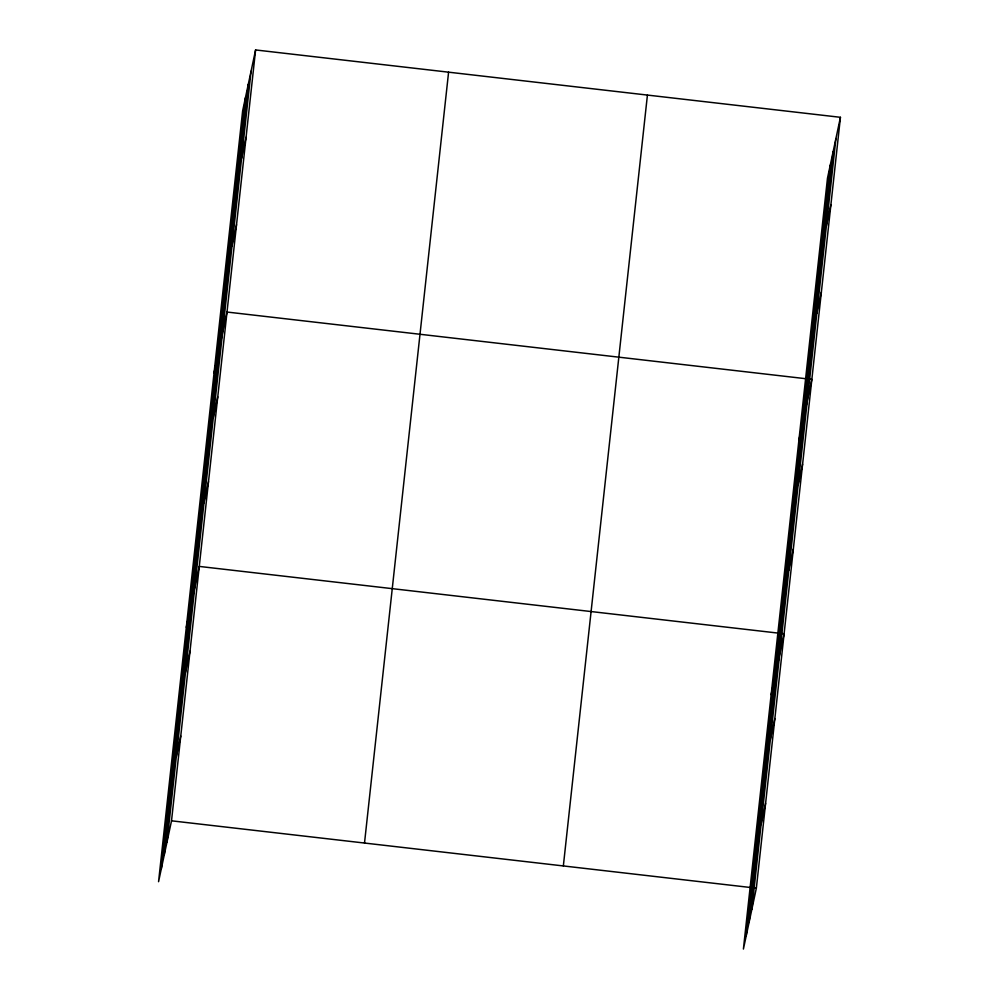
<?xml version="1.0" encoding="UTF-8"?>
<svg xmlns="http://www.w3.org/2000/svg" width="999" height="999" viewBox="0 0 999 999"><rect width="100%" height="100%" fill="white"/><g stroke="black" fill="none" stroke-linecap="round" stroke-linejoin="round"><path stroke-width="1.5" d="M161.351 868.618L245.429 97.752M164.211 855.144L248.289 84.278M166.995 842.07L251.074 71.204M255.594 49.95L242.645 110.827L158.566 881.692L171.516 820.816L255.594 49.95L840.434 117.308L756.355 888.173L743.406 949.05L827.484 178.184L840.434 117.308M364.51 843.044L448.588 72.178M563.349 865.946L647.427 95.08M746.191 935.976L830.269 165.11M749.05 922.502L833.129 151.636M751.835 909.427L835.913 138.561M241.546 158.566L246.066 137.313M232.018 245.929L236.526 224.675M214.061 372.927L226.998 312.038L805.718 378.696M213.237 418.094L217.757 396.84M203.983 502.884L208.504 481.63M186.313 627.31L199.263 566.421L777.971 633.079M185.489 672.477L190.01 651.223M176.236 757.267L180.757 736.013M826.385 225.924L830.906 204.67M816.857 313.286L821.365 292.033M798.9 440.284L811.837 379.395L808.778 379.046M798.076 485.452L802.597 464.198M788.823 570.242L793.343 548.988M771.153 694.667L784.103 633.791L781.031 633.428M770.329 739.834L774.849 718.581M761.076 824.625L765.596 803.371M171.516 820.816L750.224 887.462M753.283 887.811L756.355 888.173"/></g></svg>
